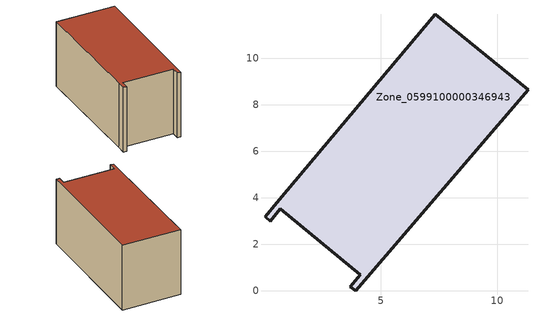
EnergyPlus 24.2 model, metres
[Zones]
Zone_0599100000346943
 floor ground (C_G): 7.34,11.9 11.33,8.64 3.91,0 3.69,0.18 4.11,0.69 0.67,3.52 0.25,3 0.02,3.19 0.53,3.78 z0
 wall outside (C_F): 11.33,8.64 7.34,11.9 0.53,3.78 0.02,3.19 0.25,3 0.67,3.52 4.11,0.69 3.69,0.18 3.91,0 11.33,8.64 z0:5.81
 roof outside (C_R): 0.53,3.78 0.02,3.19 0.25,3 0.67,3.52 4.11,0.69 3.69,0.18 3.91,0 11.33,8.64 7.34,11.9 z5.81
[BUILDING]
Pand.0599100000346943: North Axis=0; Terrain=City; Loads Convergence Tolerance Value=0.04; Temperature Convergence Tolerance Value=0.4; Solar Distribution=FullExterior; Maximum Number of Warmup Days=25; Minimum Number of Warmup Days=1
[Site:Location]
Rotterdam.The.Hague.AP_ZH_NLD Design_Conditions: Latitude=51.96; Longitude=4.45; Time Zone=1; Elevation=-4.5
[SITE:GROUNDTEMPERATURE:BUILDINGSURFACE]
18, 18, 18, 18, 18, 18, 18, 18, 18, 18, 18, 18
[MATERIAL] Thermal Absorptance=0.9; Solar Absorptance=0.7; Visible Absorptance=0.7
Name | Roughness | Thickness | Conductivity | Density | Specific Heat
G.TI.1992-2005 | MediumSmooth | 0.15 | 0.06 | 540 | 1210
F.TI.1992-2005 | Rough | 0.3 | 0.12 | 1920 | 840
R.TI.1992-2005 | MediumRough | 0.2 | 0.08 | 1500 | 1000
[CONSTRUCTION]
C_G: G.TI.1992-2005
C_F: F.TI.1992-2005
C_R: R.TI.1992-2005
[ZONE]
Zone_0599100000346943: Type=1; Multiplier=1; Ceiling Height=Autocalculate; Volume=Autocalculate; Floor Area=autocalculate; Part of Total Floor Area=Yes
[ZONEINFILTRATION:DESIGNFLOWRATE]
Infil_Zone_0599100000346943: Zone or ZoneList or Space or SpaceList=Zone_0599100000346943; Schedule=AlwaysOn; Design Flow Rate Calculation Method=Flow/Area; Flow Rate per Floor Area=0.0015; Constant Term Coefficient=1; Temperature Term Coefficient=0; Velocity Term Coefficient=0; Velocity Squared Term Coefficient=0
[HVACTEMPLATE:ZONE:IDEALLOADSAIRSYSTEM]
Zone_0599100000346943: Maximum Heating Supply Air Temperature=50; Minimum Cooling Supply Air Temperature=13; Maximum Heating Supply Air Humidity Ratio=0.0156; Minimum Cooling Supply Air Humidity Ratio=0.0077; Heating Limit=NoLimit; Cooling Limit=NoLimit; Dehumidification Control Type=ConstantSensibleHeatRatio; Cooling Sensible Heat Ratio=0.7; Dehumidification Setpoint=60; Humidification Control Type=None; Humidification Setpoint=30; Outdoor Air Method=None; Outdoor Air Flow Rate per Person=0.00944; Outdoor Air Flow Rate per Zone Floor Area=0; Outdoor Air Flow Rate per Zone=0; Demand Controlled Ventilation Type=None; Outdoor Air Economizer Type=NoEconomizer; Heat Recovery Type=None; Sensible Heat Recovery Effectiveness=0.7; Latent Heat Recovery Effectiveness=0.65
[ZONECONTROL:THERMOSTAT]
ThermostatControl_Zone_0599100000346943: Zone or ZoneList=Zone_0599100000346943; Control Type Schedule=DualSetpointControlType; Control 1=Thermostat_Zone_0599100000346943; Temperature Difference Between Cutout And Setpoint=0
[THERMOSTATSETPOINT:DUALSETPOINT]
Thermostat_Zone_0599100000346943: Heating Setpoint Temperature Schedule=HeatingSetpoint_Zone_0599100000346943; Cooling Setpoint Temperature Schedule=CoolingSetpoint_Zone_0599100000346943
[SCHEDULE:COMPACT]
HeatingSetpoint_Zone_0599100000346943: Through: 12/31, For: AllDays, Until: 24:00, 21
CoolingSetpoint_Zone_0599100000346943: Through: 12/31, For: AllDays, Until: 24:00, 24
DualSetpointControlType: Through: 12/31, For: AllDays, Until: 24:00, 4
AlwaysOn: Through: 12/31, For: AllDays, Until: 24:00, 1
